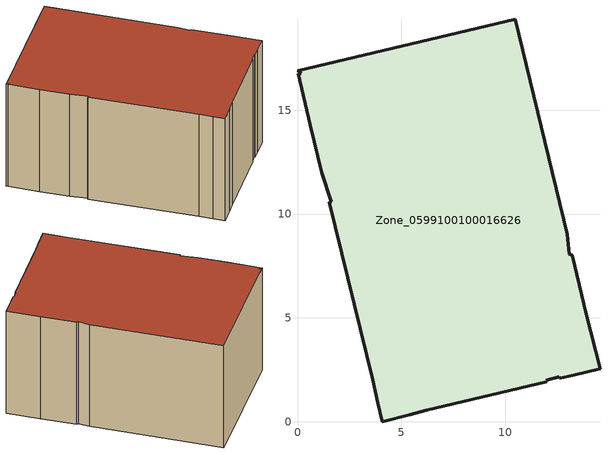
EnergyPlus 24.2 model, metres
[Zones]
Zone_0599100100016626
 floor ground (C_G): 1.18,11.98 0.62,14.28 0.04,16.75 0.18,16.79 0,16.91 10.48,19.38 12.99,9.02 13.08,8.07 13.23,8.02 13.92,5.17 14.57,2.56 13.27,2.24 12.63,2.08 12.62,2.15 11.98,2 12,1.93 6.19,0.55 5.41,0.32 4.09,0 3.87,0.91 3.62,2.02 1.52,10.58 1.63,10.59 z0
 wall outside (C_F): 6.19,0.55 12,1.93 11.98,2 12.62,2.15 12.63,2.08 13.27,2.24 14.57,2.56 13.92,5.17 13.23,8.02 13.08,8.07 12.99,9.02 10.48,19.38 0,16.91 0.18,16.79 0.04,16.75 0.62,14.28 1.18,11.98 1.63,10.59 1.52,10.58 3.62,2.02 3.87,0.91 4.09,0 5.41,0.32 6.19,0.55 z0:9.54
 roof outside (C_R): 1.18,11.98 1.63,10.59 1.52,10.58 3.62,2.02 3.87,0.91 4.09,0 5.41,0.32 6.19,0.55 12,1.93 11.98,2 12.62,2.15 12.63,2.08 13.27,2.24 14.57,2.56 13.92,5.17 13.23,8.02 13.08,8.07 12.99,9.02 10.48,19.38 0,16.91 0.18,16.79 0.04,16.75 0.62,14.28 z9.54
[BUILDING]
Pand.0599100100016626: North Axis=0; Terrain=City; Loads Convergence Tolerance Value=0.04; Temperature Convergence Tolerance Value=0.4; Solar Distribution=FullExterior; Maximum Number of Warmup Days=25; Minimum Number of Warmup Days=1
[Site:Location]
Rotterdam.The.Hague.AP_ZH_NLD Design_Conditions: Latitude=51.96; Longitude=4.45; Time Zone=1; Elevation=-4.5
[SITE:GROUNDTEMPERATURE:BUILDINGSURFACE]
18, 18, 18, 18, 18, 18, 18, 18, 18, 18, 18, 18
[MATERIAL] Thermal Absorptance=0.9; Solar Absorptance=0.7; Visible Absorptance=0.7
Name | Roughness | Thickness | Conductivity | Density | Specific Heat
G.D.2015-2018 | MediumSmooth | 0.15 | 0.0428571 | 540 | 1210
F.D.2015-2018 | Rough | 0.3 | 0.0666667 | 1920 | 840
R.D.2015-2018 | MediumRough | 0.2 | 0.0333333 | 1500 | 1000
[CONSTRUCTION]
C_G: G.D.2015-2018
C_F: F.D.2015-2018
C_R: R.D.2015-2018
[ZONE]
Zone_0599100100016626: Type=1; Multiplier=1; Ceiling Height=Autocalculate; Volume=Autocalculate; Floor Area=autocalculate; Part of Total Floor Area=Yes
[ZONEINFILTRATION:DESIGNFLOWRATE]
Infil_Zone_0599100100016626: Zone or ZoneList or Space or SpaceList=Zone_0599100100016626; Schedule=AlwaysOn; Design Flow Rate Calculation Method=Flow/Area; Flow Rate per Floor Area=0.0021; Constant Term Coefficient=1; Temperature Term Coefficient=0; Velocity Term Coefficient=0; Velocity Squared Term Coefficient=0
[HVACTEMPLATE:ZONE:IDEALLOADSAIRSYSTEM]
Zone_0599100100016626: Maximum Heating Supply Air Temperature=50; Minimum Cooling Supply Air Temperature=13; Maximum Heating Supply Air Humidity Ratio=0.0156; Minimum Cooling Supply Air Humidity Ratio=0.0077; Heating Limit=NoLimit; Cooling Limit=NoLimit; Dehumidification Control Type=ConstantSensibleHeatRatio; Cooling Sensible Heat Ratio=0.7; Dehumidification Setpoint=60; Humidification Control Type=None; Humidification Setpoint=30; Outdoor Air Method=None; Outdoor Air Flow Rate per Person=0.00944; Outdoor Air Flow Rate per Zone Floor Area=0; Outdoor Air Flow Rate per Zone=0; Demand Controlled Ventilation Type=None; Outdoor Air Economizer Type=NoEconomizer; Heat Recovery Type=None; Sensible Heat Recovery Effectiveness=0.7; Latent Heat Recovery Effectiveness=0.65
[ZONECONTROL:THERMOSTAT]
ThermostatControl_Zone_0599100100016626: Zone or ZoneList=Zone_0599100100016626; Control Type Schedule=DualSetpointControlType; Control 1=Thermostat_Zone_0599100100016626; Temperature Difference Between Cutout And Setpoint=0
[THERMOSTATSETPOINT:DUALSETPOINT]
Thermostat_Zone_0599100100016626: Heating Setpoint Temperature Schedule=HeatingSetpoint_Zone_0599100100016626; Cooling Setpoint Temperature Schedule=CoolingSetpoint_Zone_0599100100016626
[SCHEDULE:COMPACT]
HeatingSetpoint_Zone_0599100100016626: Through: 12/31, For: AllDays, Until: 24:00, 21
CoolingSetpoint_Zone_0599100100016626: Through: 12/31, For: AllDays, Until: 24:00, 24
DualSetpointControlType: Through: 12/31, For: AllDays, Until: 24:00, 4
AlwaysOn: Through: 12/31, For: AllDays, Until: 24:00, 1
